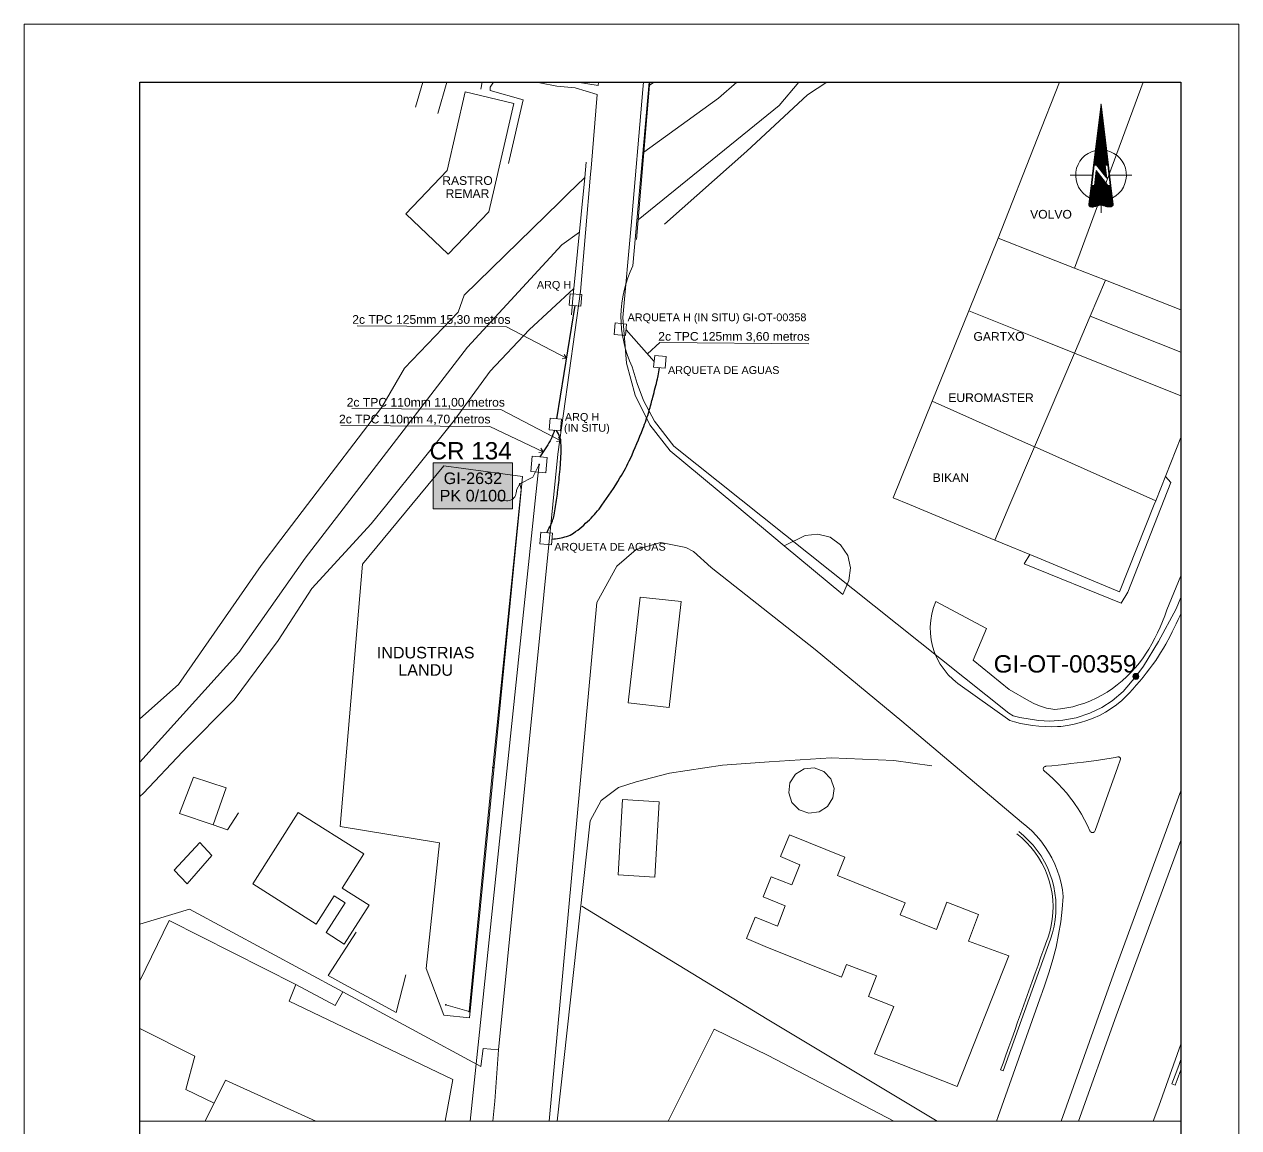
# Model space of a CAD drawing. Header units: millimetres. Extents: x 563825 to 564035, y 4765786 to 4766083.
# Drawn here: x 563824.9 to 564034.9, y 4765892.3 to 4766083 of the extents above; entities that cross this region are included whole.
import ezdxf
from ezdxf.enums import TextEntityAlignment as Align

# ---------------------------------------------------------------- set-up
doc = ezdxf.new("R2010")
doc.units = ezdxf.units.MM
for name, color, linetype, lineweight in [('1 CANALIZACIONES', 7, 'Continuous', 0), ('1 ESTRUCTURAS', 7, 'Continuous', 0), ('3 Canalizacion Arquetas Armario otros proyectos - Kanalizazioak Kutxatila Armairua beste proiektuak', 7, 'Continuous', 0), ('51 Canalización existente capilar y textos - Lehendik dagoen kanalizazio kapilarrak eta testuak', 7, 'Continuous', 0), ('58 Formato plano y líneas de solape - Planoaren formatua eta gainjartze-marrak', 7, 'Continuous', 0), ('60 Arquetas y armarios existentes - Lehendik dauden kutxatilak eta armairuak', 7, 'Continuous', 0), ('7 Cartografía - Kartografia', 7, 'Continuous', 0), ('Default', 7, 'Continuous', 0)]:
    doc.layers.add(name, color=color, linetype=linetype, lineweight=lineweight)
doc.styles.add('StyleArial', font='arial.ttf')

# ---------------------------------------------------------------- blocks, each defined once
blk = doc.blocks.new('OCAO_E1')
at = {"layer": '60 Arquetas y armarios existentes - Lehendik dauden kutxatilak eta armairuak', "linetype": 'Continuous', "true_color": 0x000000}
h = blk.add_hatch(color=18, dxfattribs=at)
edge = h.paths.add_edge_path()
edge.add_arc((0, 0), 0.519, -180, 0, ccw=False)
edge.add_arc((0, 0), 0.519, 0, 180, ccw=False)
at = {"layer": '60 Arquetas y armarios existentes - Lehendik dauden kutxatilak eta armairuak', "color": 5, "linetype": 'Continuous', "lineweight": 13}
for p, q in [((-0.37, -0.37), (0.37, 0.37)), ((-0.37, 0.37), (0.37, -0.37))]:
    blk.add_line(p, q, dxfattribs=at)
at = {"layer": '60 Arquetas y armarios existentes - Lehendik dauden kutxatilak eta armairuak', "color": 18, "linetype": 'Continuous', "lineweight": 0, "true_color": 0x000000, "flags": 128}
blk.add_lwpolyline([(0.52, 0, -1), (-0.52, 0, -1), (-0.52, 0, -1), (0.52, 0)], format="xyb", dxfattribs=at)
at = {"layer": '60 Arquetas y armarios existentes - Lehendik dauden kutxatilak eta armairuak', "color": 5, "linetype": 'Continuous', "lineweight": 13}
blk.add_circle((0, 0), 0.519, dxfattribs=at)
blk = doc.blocks.new('NORA1')
at = {"layer": '58 Formato plano y líneas de solape - Planoaren formatua eta gainjartze-marrak', "color": 7, "linetype": 'Continuous', "lineweight": 13}
for p, q in [((-0.25, 16.87), (0.21, 16.87)), ((-0.24, 16.98), (0.2, 16.98)), ((-0.22, 17.09), (0.18, 17.09)), ((-0.21, 17.2), (0.17, 17.2)), ((-0.2, 17.31), (0.16, 17.31)), ((-0.19, 17.42), (0.14, 17.42)), ((-0.17, 17.53), (0.13, 17.53)), ((-0.16, 17.64), (0.11, 17.64)), ((-0.14, 17.75), (0.11, 17.75)), ((-0.13, 17.86), (0.09, 17.86)), ((-0.12, 17.96), (0.08, 17.96)), ((-0.1, 18.08), (0.06, 18.08)), ((-0.09, 18.19), (0.05, 18.19)), ((-0.07, 18.41), (0.02, 18.41)), ((-0.07, 18.29), (0.04, 18.29)), ((-0.05, 18.51), (0.01, 18.51)), ((-0.04, 18.62), (-0.01, 18.62)), ((-0.51, 14.79), (0.47, 14.79)), ((-0.49, 14.9), (0.45, 14.9)), ((-0.48, 15.01), (0.44, 15.01)), ((-0.46, 15.23), (0.41, 15.23)), ((-0.46, 15.12), (0.43, 15.12)), ((-0.44, 15.34), (0.4, 15.34)), ((-0.43, 15.45), (0.38, 15.45)), ((-0.41, 15.56), (0.37, 15.56)), ((-0.4, 15.67), (0.36, 15.67)), ((-0.39, 15.77), (0.35, 15.77)), ((-0.37, 15.89), (0.33, 15.89)), ((-0.36, 16), (0.32, 16)), ((-0.34, 16.22), (0.29, 16.22)), ((-0.34, 16.1), (0.3, 16.1)), ((-0.32, 16.32), (0.28, 16.32)), ((-0.31, 16.43), (0.26, 16.43)), ((-0.29, 16.55), (0.25, 16.55)), ((-0.28, 16.65), (0.23, 16.65)), ((-0.27, 16.76), (0.23, 16.76)), ((-0.78, 12.6), (0.74, 12.6)), ((-0.76, 12.71), (0.72, 12.71)), ((-0.75, 12.82), (0.71, 12.82)), ((-0.73, 13.04), (0.68, 13.04)), ((-0.73, 12.93), (0.69, 12.93)), ((-0.71, 13.15), (0.67, 13.15)), ((-0.7, 13.26), (0.65, 13.26)), ((-0.68, 13.37), (0.64, 13.37)), ((-0.67, 13.48), (0.63, 13.48)), ((-0.66, 13.58), (0.62, 13.58)), ((-0.64, 13.7), (0.6, 13.7)), ((-0.63, 13.81), (0.59, 13.81)), ((-0.61, 13.91), (0.57, 13.91)), ((-0.6, 14.03), (0.56, 14.03)), ((-0.59, 14.13), (0.55, 14.13)), ((-0.58, 14.24), (0.53, 14.24)), ((-0.56, 14.36), (0.52, 14.36)), ((-0.55, 14.46), (0.5, 14.46)), ((-0.53, 14.57), (0.5, 14.57)), ((-0.52, 14.68), (0.48, 14.68)), ((-1.03, 10.52), (0.99, 10.52)), ((-1.02, 10.63), (0.98, 10.63)), ((-1, 10.74), (0.96, 10.74)), ((-0.99, 10.85), (0.95, 10.85)), ((-0.98, 10.96), (0.94, 10.96)), ((-0.97, 11.07), (0.92, 11.07)), ((-0.95, 11.18), (0.91, 11.18)), ((-0.94, 11.29), (0.89, 11.29)), ((-0.92, 11.39), (0.89, 11.39)), ((-0.91, 11.51), (0.87, 11.51)), ((-0.9, 11.62), (0.86, 11.62)), ((-0.88, 11.72), (0.84, 11.72)), ((-0.87, 11.84), (0.83, 11.84)), ((-0.85, 12.05), (0.8, 12.05)), ((-0.85, 11.94), (0.82, 11.94)), ((-0.83, 12.17), (0.79, 12.17)), ((-0.82, 12.27), (0.77, 12.27)), ((-0.8, 12.38), (0.76, 12.38)), ((-0.79, 12.49), (0.75, 12.49)), ((-1.29, 8.44), (1.25, 8.44)), ((-1.27, 8.55), (1.23, 8.55)), ((-1.26, 8.66), (1.22, 8.66)), ((-1.25, 8.77), (1.21, 8.77)), ((-1.24, 8.88), (1.19, 8.88)), ((-1.22, 8.99), (1.18, 8.99)), ((-1.21, 9.1), (1.16, 9.1)), ((-1.19, 9.2), (1.16, 9.2)), ((-1.18, 9.32), (1.14, 9.32)), ((-1.17, 9.43), (1.13, 9.43)), ((-1.15, 9.53), (1.11, 9.53)), ((-1.14, 9.65), (1.1, 9.65)), ((-1.12, 9.86), (1.07, 9.86)), ((-1.12, 9.75), (1.09, 9.75)), ((-1.1, 9.98), (1.06, 9.98)), ((-1.09, 10.08), (1.04, 10.08)), ((-1.07, 10.19), (1.03, 10.19)), ((-1.06, 10.3), (1.02, 10.3)), ((-1.05, 10.41), (1.01, 10.41)), ((-5.33, 6.49), (-1.53, 6.49)), ((-1.54, 6.36), (-1.41, 6.36)), ((-1.53, 6.47), (-1.39, 6.47)), ((-1.51, 6.69), (-1.37, 6.69)), ((-1.51, 6.58), (-1.39, 6.58)), ((-1.49, 6.8), (-1.36, 6.8)), ((-1.48, 6.91), (-1.34, 6.91)), ((-1.46, 7.01), (-1.33, 7.01)), ((-1.45, 7.13), (-1.32, 7.13)), ((-1.44, 7.24), (-1.3, 7.24)), ((-1.42, 7.34), (-1.29, 7.34)), ((-1.41, 7.46), (-1.27, 7.46)), ((-1.39, 7.56), (-1.27, 7.56)), ((-1.38, 7.67), (-1.25, 7.67)), ((-1.37, 7.79), (-1.24, 7.79)), ((-1.36, 7.89), (-1.22, 7.89)), ((-1.34, 8), (-1.21, 8)), ((-1.33, 8.11), (-1.2, 8.11)), ((-1.31, 8.22), (-1.18, 8.22)), ((-1.3, 8.33), (1.26, 8.33)), ((-0.97, 6.36), (-0.13, 6.36)), ((-0.95, 6.47), (-0.21, 6.47)), ((-0.94, 6.58), (-0.29, 6.58)), ((-0.93, 6.69), (-0.38, 6.69)), ((-0.91, 6.8), (-0.46, 6.8)), ((-0.9, 6.91), (-0.55, 6.91)), ((-0.88, 7.13), (-0.72, 7.13)), ((-0.88, 7.01), (-0.64, 7.01)), ((-0.86, 7.24), (-0.8, 7.24)), ((-0.77, 8.22), (0.7, 8.22)), ((-0.69, 8.11), (0.71, 8.11)), ((-0.6, 8), (0.72, 8)), ((-0.52, 7.89), (0.74, 7.89)), ((-0.43, 7.79), (0.75, 7.79)), ((-0.34, 7.67), (0.76, 7.67)), ((-0.26, 7.56), (0.77, 7.56)), ((-0.18, 7.46), (0.79, 7.46)), ((-0.09, 7.34), (0.8, 7.34)), ((-0.01, 7.24), (0.82, 7.24)), ((0.08, 7.13), (0.83, 7.13)), ((0.17, 7.01), (0.84, 7.01)), ((0.25, 6.91), (0.86, 6.91)), ((0.34, 6.8), (0.87, 6.8)), ((0.42, 6.69), (0.89, 6.69)), ((0.5, 6.58), (0.89, 6.58)), ((0.59, 6.47), (0.91, 6.47)), ((0.68, 6.36), (0.92, 6.36)), ((1.14, 8.22), (1.28, 8.22)), ((1.16, 8.11), (1.28, 8.11)), ((1.17, 8), (1.3, 8)), ((1.18, 7.89), (1.31, 7.89)), ((1.19, 7.79), (1.33, 7.79)), ((1.21, 7.67), (1.34, 7.67)), ((1.22, 7.56), (1.35, 7.56)), ((1.24, 7.46), (1.37, 7.46)), ((1.25, 7.34), (1.38, 7.34)), ((1.26, 7.24), (1.4, 7.24)), ((1.27, 8.24), (1.7, 4.73)), ((1.28, 7.13), (1.41, 7.13)), ((1.29, 7.01), (1.42, 7.01)), ((1.3, 6.91), (1.43, 6.91)), ((1.31, 6.8), (1.45, 6.8)), ((1.33, 6.69), (1.46, 6.69)), ((1.34, 6.58), (1.48, 6.58)), ((1.36, 6.47), (1.49, 6.47)), ((1.37, 6.36), (1.5, 6.36)), ((5.33, 6.49), (1.49, 6.49)), ((-1.8, 4.28), (1.76, 4.28)), ((-1.78, 4.39), (1.74, 4.39)), ((-1.77, 4.5), (1.73, 4.5)), ((-1.76, 4.61), (1.72, 4.61)), ((-1.75, 4.72), (1.7, 4.72)), ((-1.73, 4.82), (-1.6, 4.82)), ((-1.72, 4.94), (-1.58, 4.94)), ((-1.7, 5.05), (-1.57, 5.05)), ((-1.69, 5.15), (-1.56, 5.15)), ((-1.68, 5.27), (-1.54, 5.27)), ((-1.66, 5.37), (-1.53, 5.37)), ((-1.65, 5.48), (-1.52, 5.48)), ((-1.63, 5.7), (-1.49, 5.7)), ((-1.63, 5.6), (-1.51, 5.6)), ((-1.61, 5.81), (-1.48, 5.81)), ((-1.6, 5.92), (-1.46, 5.92)), ((-1.58, 6.03), (-1.45, 6.03)), ((-1.57, 6.14), (-1.44, 6.14)), ((-1.56, 6.25), (-1.42, 6.25)), ((-1.15, 4.94), (0.98, 4.94)), ((-1.15, 4.82), (1.07, 4.82)), ((-1.13, 5.05), (0.9, 5.05)), ((-1.12, 5.15), (0.81, 5.15)), ((-1.1, 5.27), (0.73, 5.27)), ((-1.09, 5.37), (0.65, 5.37)), ((-1.08, 5.48), (0.56, 5.48)), ((-1.06, 5.6), (0.47, 5.6)), ((-1.05, 5.7), (0.39, 5.7)), ((-1.03, 5.81), (0.3, 5.81)), ((-1.02, 5.92), (0.22, 5.92)), ((-1.01, 6.03), (0.14, 6.03)), ((-1, 6.14), (0.05, 6.14)), ((-0.98, 6.25), (-0.04, 6.25)), ((0.76, 6.25), (0.94, 6.25)), ((0.85, 6.14), (0.95, 6.14)), ((0.93, 6.03), (0.96, 6.03)), ((1.38, 6.25), (1.52, 6.25)), ((1.4, 6.14), (1.53, 6.14)), ((1.41, 6.03), (1.54, 6.03)), ((1.42, 5.92), (1.55, 5.92)), ((1.43, 5.81), (1.57, 5.81)), ((1.45, 5.7), (1.58, 5.7)), ((1.46, 5.6), (1.6, 5.6)), ((1.48, 5.48), (1.61, 5.48)), ((1.49, 5.37), (1.62, 5.37)), ((1.5, 5.27), (1.64, 5.27)), ((1.52, 5.15), (1.65, 5.15)), ((1.53, 5.05), (1.66, 5.05)), ((1.55, 4.94), (1.67, 4.94)), ((1.55, 4.82), (1.69, 4.82)), ((-2.05, 2.2), (2.01, 2.2)), ((-2.04, 2.31), (2, 2.31)), ((-2.03, 2.42), (1.99, 2.42)), ((-2.02, 2.53), (1.97, 2.53)), ((-2, 2.63), (1.96, 2.63)), ((-1.99, 2.75), (1.94, 2.75)), ((-1.97, 2.86), (1.93, 2.86)), ((-1.96, 2.96), (1.92, 2.96)), ((-1.95, 3.08), (1.91, 3.08)), ((-1.93, 3.18), (1.89, 3.18)), ((-1.92, 3.29), (1.88, 3.29)), ((-1.9, 3.51), (1.85, 3.51)), ((-1.9, 3.41), (1.86, 3.41)), ((-1.88, 3.62), (1.84, 3.62)), ((-1.87, 3.73), (1.82, 3.73)), ((-1.85, 3.84), (1.81, 3.84)), ((-1.84, 3.95), (1.79, 3.95)), ((-1.83, 4.06), (1.79, 4.06)), ((-1.81, 4.17), (1.77, 4.17)), ((-2.14, 1.54), (2.09, 1.54)), ((-2.14, 1.43), (2.1, 1.43)), ((-2.12, 1.65), (2.08, 1.65)), ((-2.12, 1.32), (2.09, 1.32)), ((-2.11, 1.76), (2.06, 1.76)), ((-2.09, 1.87), (2.06, 1.87)), ((-2.08, 1.98), (2.04, 1.98)), ((-2.07, 2.09), (2.03, 2.09)), ((-2.07, 1.22), (-0.52, 1.22)), ((-1.99, 1.1), (-0.91, 1.1)), ((-1.61, 0.99), (-1.36, 0.99)), ((-0.02, 1.34), (-0.02, 0)), ((0.39, 1.22), (2, 1.22)), ((0.75, 1.1), (1.85, 1.1))]:
    blk.add_line(p, q, dxfattribs=at)
at = {"layer": '58 Formato plano y líneas de solape - Planoaren formatua eta gainjartze-marrak', "color": 7, "linetype": 'Continuous', "lineweight": 13, "flags": 128}
for points in [[(-0.02, 18.75), (-1.31, 8.24), (-1.74, 4.73), (-2.14, 1.46), (-2.12, 1.31), (-2.02, 1.13), (-1.88, 1.04), (-1.51, 0.98), (-1.24, 1.01), (-0.96, 1.09), (-0.58, 1.19), (-0.16, 1.32), (0.09, 1.31), (0.41, 1.21), (0.69, 1.13), (0.98, 1.04), (1.4, 1), (1.76, 1.05), (1.97, 1.18), (2.09, 1.32), (2.1, 1.46), (2.1, 1.46), (1.7, 4.73), (1.27, 8.24), (-0.02, 18.75)], [(-1.18, 8.24), (-0.79, 8.24), (0.97, 5.99), (0.69, 8.24), (1.14, 8.24), (1.57, 4.73), (1.14, 4.73), (-0.85, 7.3), (-1.17, 4.73), (-1.61, 4.73), (-1.18, 8.24)]]:
    blk.add_lwpolyline(points, dxfattribs=at)
at = {"layer": '58 Formato plano y líneas de solape - Planoaren formatua eta gainjartze-marrak', "color": 7, "linetype": 'Continuous', "lineweight": 13}
for start, end in [(102.9667, 243.0314), (296.9686, 77.0333)]:
    blk.add_arc((-0.02, 6.49), 4.38, start, end, dxfattribs=at)
blk.add_point((-0.02, 18.74), dxfattribs=at)

msp = doc.modelspace()

# ---------------------------------------------------------------- hatches: boundary and pattern name
at = {"layer": '1 CANALIZACIONES', "linetype": 'Continuous', "true_color": 0xa8ffa8}
msp.add_hatch(color=81, dxfattribs=at).paths.add_polyline_path([(563895.56, 4766007.22), (563909.29, 4766007.22), (563909.29, 4765999.26), (563895.56, 4765999.26)])

# ---------------------------------------------------------------- linework, layer by layer
at = {"layer": '1 CANALIZACIONES', "color": 7, "linetype": 'Continuous', "lineweight": 13}
msp.add_line((564024.87, 4765893.39), (563844.87, 4765893.39), dxfattribs=at)
at = {"layer": '1 CANALIZACIONES', "color": 30, "linetype": 'Continuous', "lineweight": 13, "flags": 128}
msp.add_lwpolyline([(563895.56, 4766007.22), (563909.29, 4766007.22), (563909.29, 4765999.26), (563895.56, 4765999.26), (563895.56, 4766007.22)], dxfattribs=at)
at = {"layer": '1 CANALIZACIONES', "color": 30, "linetype": 'Continuous', "lineweight": 13, "true_color": 0xf8991e, "flags": 128}
for points in [[(563913.88, 4766006.91), (563912.78, 4766004.73), (563910.57, 4766003.61)], [(563913.88, 4766006.91), (563913.65, 4766004.94), (563913.2, 4766000.67)], [(563910.57, 4766003.61), (563910.03, 4766002.67), (563909.91, 4766002.02), (563909.87, 4766001.79), (563909.8, 4766001.56), (563909.69, 4766001.35), (563909.55, 4766001.16), (563909.38, 4766000.99), (563909.18, 4766000.86), (563908.97, 4766000.75), (563908.74, 4766000.68), (563908.51, 4766000.65), (563908.27, 4766000.66), (563906.7, 4766000.79)], [(563910.57, 4766003.61), (563910.79, 4766002.58), (563910.57, 4766000.46)], [(563913.2, 4766000.67), (563901.98, 4765893.39)], [(563910.57, 4766000.46), (563905.88, 4765954.52)], [(563905.88, 4765954.52), (563905.76, 4765953.4), (563901.79, 4765912.34)], [(563901.79, 4765912.34), (563897.76, 4765913.52)]]:
    msp.add_lwpolyline(points, dxfattribs=at)
at = {"layer": '1 ESTRUCTURAS', "color": 7, "linetype": 'Continuous', "lineweight": 30}
for p in [(563913.88, 4766006.91), (563910.57, 4766003.61), (563905.88, 4765954.52), (563897.76, 4765913.52)]:
    msp.add_point(p, dxfattribs=at)
at = {"layer": '1 ESTRUCTURAS', "color": 30, "linetype": 'Continuous', "lineweight": 30, "true_color": 0xf8991e}
msp.add_point((563901.79, 4765912.34), dxfattribs=at)
at = {"layer": '3 Canalizacion Arquetas Armario otros proyectos - Kanalizazioak Kutxatila Armairua beste proiektuak', "color": 4, "linetype": 'Continuous', "lineweight": 13, "flags": 128}
for points in [[(563919.27, 4766036.46), (563921.26, 4766036.29), (563921.09, 4766034.3), (563919.1, 4766034.47), (563919.27, 4766036.46)], [(563927.04, 4766031.39), (563929.03, 4766031.21), (563928.85, 4766029.22), (563926.86, 4766029.39), (563927.04, 4766031.39)], [(563915.8, 4766014.91), (563917.79, 4766014.74), (563917.62, 4766012.75), (563915.63, 4766012.92), (563915.8, 4766014.91)]]:
    msp.add_lwpolyline(points, dxfattribs=at)
at = {"layer": '3 Canalizacion Arquetas Armario otros proyectos - Kanalizazioak Kutxatila Armairua beste proiektuak', "color": 6, "linetype": 'Continuous', "lineweight": 13, "flags": 128}
for points in [[(563933.88, 4766025.76), (563935.87, 4766025.58), (563935.69, 4766023.59), (563933.7, 4766023.76), (563933.88, 4766025.76)], [(563914.21, 4765995.2), (563916.2, 4765995.03), (563916.03, 4765993.03), (563914.04, 4765993.21), (563914.21, 4765995.2)]]:
    msp.add_lwpolyline(points, dxfattribs=at)
at = {"layer": '3 Canalizacion Arquetas Armario otros proyectos - Kanalizazioak Kutxatila Armairua beste proiektuak', "color": 30, "linetype": 'Continuous', "lineweight": 13, "true_color": 0xf8991e, "flags": 128}
msp.add_lwpolyline([(563912.68, 4766008.34), (563915.31, 4766008.11), (563915.08, 4766005.48), (563912.45, 4766005.71), (563912.68, 4766008.34)], dxfattribs=at)
at = {"layer": '51 Canalización existente capilar y textos - Lehendik dagoen kanalizazio kapilarrak eta testuak', "color": 5, "linetype": 'Continuous', "lineweight": 13, "flags": 128}
for points in [[(563930.1, 4766041.29), (563932.92, 4766073.03)], [(564017.09, 4765970.3), (564014.9, 4765967.69), (564013.01, 4765966.08), (564011.19, 4765964.92), (564009.15, 4765963.94), (564006.75, 4765963.14), (564004.47, 4765962.71), (564002.18, 4765962.57), (564000.27, 4765962.69), (563997.03, 4765963.2), (563995.86, 4765963.5), (563995.1, 4765963.93), (563937.17, 4766010.09), (563933.86, 4766014.44), (563931.96, 4766017.99), (563930.86, 4766020.93), (563929.98, 4766023.83), (563929.98, 4766023.83), (563929.98, 4766023.83), (563929.98, 4766023.83)], [(564017.09, 4765970.3), (564018.38, 4765972.09), (564021.01, 4765976.3), (564024.05, 4765981.98), (564024.87, 4765983.96)]]:
    msp.add_lwpolyline(points, dxfattribs=at)
at = {"layer": '51 Canalización existente capilar y textos - Lehendik dagoen kanalizazio kapilarrak eta testuak', "color": 5, "linetype": 'Continuous', "lineweight": 13}
msp.add_arc((563948.12, 4766032.43), 20.07, 153.8164, 205.3727, dxfattribs=at)
at = {"layer": '58 Formato plano y líneas de solape - Planoaren formatua eta gainjartze-marrak', "color": 7, "linetype": 'Continuous', "lineweight": 0}
msp.add_line((563824.87, 4766083.03), (563844.87, 4766083.03), dxfattribs=at)
at = {"layer": '58 Formato plano y líneas de solape - Planoaren formatua eta gainjartze-marrak', "color": 7, "linetype": 'Continuous', "lineweight": 0, "flags": 128}
msp.add_lwpolyline([(563824.87, 4766083.03), (564034.87, 4766083.03), (564034.87, 4765786.03), (563824.87, 4765786.03), (563824.87, 4766083.03)], dxfattribs=at)
at = {"layer": '58 Formato plano y líneas de solape - Planoaren formatua eta gainjartze-marrak', "color": 7, "linetype": 'Continuous', "lineweight": 30, "flags": 128}
msp.add_lwpolyline([(563844.87, 4766073.03), (564024.87, 4766073.03), (564024.87, 4765796.03), (563844.87, 4765796.03), (563844.87, 4766073.03)], dxfattribs=at)
at = {"layer": '7 Cartografía - Kartografia', "color": 253, "linetype": 'Continuous', "lineweight": 0, "true_color": 0x9a9a9a, "flags": 128}
for points in [[(563892.54, 4766068.73), (563893.77, 4766073.03)], [(563897.94, 4766073.03), (563896.39, 4766067.62)], [(563904.05, 4766073.03), (563903.81, 4766071.84)], [(563908.58, 4766058.94), (563911.14, 4766069.98), (563905.45, 4766071.59), (563905.43, 4766072.15), (563906.01, 4766073.03)], [(563913.2, 4766073.03), (563914.04, 4766072.89), (563916.93, 4766072.31), (563920.14, 4766072.02), (563923.96, 4766070.89)], [(563920.52, 4766073.03), (563924.1, 4766072.44)], [(563924.1, 4766072.44), (563924.15, 4766073.03)], [(563931.96, 4766073.03), (563931.85, 4766071.75), (563929.82, 4766048.27), (563928.36, 4766032.32), (563929.01, 4766024.42), (563930.49, 4766018.91), (563933.03, 4766013.8), (563936.54, 4766009.31), (563947.73, 4766000), (563956.28, 4765992.89)], [(563958.81, 4766073.03), (563955.43, 4766069.01), (563931, 4766049.23), (563933, 4766072.51), (563933.79, 4766073.03)], [(563931, 4766049.23), (563955.43, 4766069.01), (563958.81, 4766073.03)], [(563933, 4766072.51), (563931, 4766049.23)], [(563932.01, 4766060.94), (563944.93, 4766070.26), (563948.11, 4766073.03)], [(563933, 4766072.51), (563933.05, 4766073.03)], [(563933, 4766072.51), (563933.79, 4766073.03)], [(563935.58, 4766048.48), (563949.79, 4766061.08), (563960.33, 4766070.84), (563963.66, 4766073.02), (563963.67, 4766073.03)], [(564006.47, 4766040.88), (564000, 4766043.43), (563993.26, 4766046.08), (564000, 4766063.22), (564003.86, 4766073.03)], [(564018.33, 4766073.03), (564006.47, 4766040.88)], [(564024.87, 4766033.65), (564011.84, 4766038.77), (564006.47, 4766040.88), (564018.33, 4766073.03)], [(563901.08, 4766071.36), (563909.55, 4766069.34), (563907.33, 4766059.82), (563906.17, 4766054.84), (563905.19, 4766050.63), (563898.17, 4766043.28), (563890.83, 4766050.28), (563898, 4766057.78), (563901.08, 4766071.36)], [(563923.96, 4766070.89), (563922.87, 4766058.16), (563922.78, 4766057.1), (563921.03, 4766036.83), (563917.11, 4766008.73), (563916.24, 4766000), (563906.85, 4765905.73)], [(563922.03, 4766059.17), (563921.78, 4766056.55)], [(563844.87, 4765962.97), (563851.52, 4765968.9), (563865.82, 4765989.44), (563869.26, 4765993.97), (563873.85, 4766000), (563886.69, 4766016.86), (563890.63, 4766023.57), (563899.9, 4766033.25), (563900.96, 4766036.23), (563917.4, 4766052.28), (563918.86, 4766053.7), (563921.78, 4766056.55), (563919.92, 4766037.37), (563912.16, 4766030.23), (563905.45, 4766023.07), (563899.18, 4766014.56), (563887.54, 4766000), (563884.87, 4765996.66), (563874.58, 4765985.47), (563868.76, 4765976.52), (563861.16, 4765966.23), (563852.21, 4765957.28), (563845.5, 4765950.11), (563844.87, 4765949.51)], [(563900.96, 4766036.23), (563917.4, 4766052.28), (563918.86, 4766053.7), (563921.78, 4766056.55)], [(563921.78, 4766056.55), (563919.92, 4766037.37)], [(563931, 4766049.23), (563930.71, 4766045.84)], [(563844.87, 4765955.47), (563861.96, 4765974.45), (563873.44, 4765990.76), (563880.57, 4766000), (563901.53, 4766027.19), (563917.84, 4766044.9), (563920.87, 4766047.12)], [(564009.2, 4766032.57), (564006.47, 4766026.18), (564000, 4766028.76), (563988.18, 4766033.49), (563993.26, 4766046.08), (564000, 4766043.43), (564006.47, 4766040.88), (564011.84, 4766038.77), (564009.2, 4766032.57)], [(564024.87, 4766026.37), (564009.2, 4766032.57), (564011.84, 4766038.77), (564024.87, 4766033.65)], [(563844.87, 4765949.51), (563845.5, 4765950.11), (563852.21, 4765957.28), (563861.16, 4765966.23), (563868.76, 4765976.52), (563874.58, 4765985.47), (563884.87, 4765996.66), (563887.54, 4766000), (563899.18, 4766014.56), (563905.45, 4766023.07), (563912.16, 4766030.23), (563919.92, 4766037.37)], [(563844.87, 4765962.97), (563851.52, 4765968.9), (563865.82, 4765989.44), (563869.26, 4765993.97), (563873.85, 4766000), (563886.69, 4766016.86), (563890.63, 4766023.57), (563899.9, 4766033.25), (563900.96, 4766036.23)], [(563919.92, 4766037.37), (563919.75, 4766035.66), (563919.47, 4766032.78)], [(563999.57, 4766009.99), (563981.87, 4766017.87), (563988.18, 4766033.49), (564000, 4766028.76), (564006.47, 4766026.18), (563999.57, 4766009.99)], [(564024.87, 4766018.82), (564006.47, 4766026.18), (564009.2, 4766032.57)], [(564009.2, 4766032.57), (564024.87, 4766026.37)], [(564020.53, 4766000.66), (564000, 4766009.8), (563999.57, 4766009.99), (564006.47, 4766026.18), (564024.87, 4766018.82)], [(563999.57, 4766009.99), (563995.31, 4766000), (563992.69, 4765993.87), (563977.94, 4766000), (563975.12, 4766001.17), (563981.87, 4766017.87), (563999.57, 4766009.99)], [(564024.87, 4766011.58), (564020.53, 4766000.66)], [(563992.69, 4765993.87), (563995.31, 4766000), (563999.57, 4766009.99), (564000, 4766009.8), (564020.53, 4766000.66), (564020.27, 4766000), (564014.28, 4765984.91), (564000, 4765990.84), (563992.69, 4765993.87)], [(563896.66, 4765941.52), (563879.5, 4765944.36), (563883.37, 4765989.71), (563891.86, 4766000), (563897.41, 4766006.72), (563911.04, 4766004.83), (563910.57, 4766000)], [(563998.73, 4765991.37), (563997.75, 4765989.76), (564014.57, 4765982.96), (564015.7, 4765984.84), (564023.16, 4766003.84), (564022.2, 4766004.85)], [(563910.57, 4766000), (563904.75, 4765940.6), (563901.88, 4765911.27), (563897.39, 4765911.72), (563894.36, 4765919.82), (563896.66, 4765941.52)], [(563956.28, 4765992.89), (563959.89, 4765994.67), (563962.08, 4765994.91), (563964.22, 4765994.34), (563966.02, 4765993.05), (563967.25, 4765991.21), (563967.74, 4765989.06), (563967.45, 4765986.87), (563966.41, 4765984.46)], [(563915.63, 4765893.39), (563923.85, 4765983.08), (563927.34, 4765989.35), (563930.67, 4765992.26), (563934.94, 4765993.42), (563939.28, 4765992.6), (563940.6, 4765991.91), (563943.65, 4765989.13), (563961.65, 4765974.97), (563976.64, 4765962.56), (563997.3, 4765945.08), (563998.21, 4765944.35), (563999.08, 4765943.57), (563999.89, 4765942.73), (564000.64, 4765941.84), (564001.34, 4765940.91), (564001.98, 4765939.93), (564002.55, 4765938.91), (564003.06, 4765937.86), (564003.5, 4765936.78), (564003.87, 4765935.67), (564004.16, 4765934.55), (564004.39, 4765933.4), (564004.54, 4765932.24)], [(563956.28, 4765992.89), (563966.41, 4765984.46)], [(564024.87, 4765987.7), (564022.46, 4765981.8), (564022.09, 4765980.77), (564021.69, 4765979.78), (564021.28, 4765978.8), (564020.83, 4765977.83), (564020.35, 4765976.89), (564019.84, 4765975.95), (564019.3, 4765975.02), (564018.99, 4765974.5), (564018.34, 4765973.51), (564017.69, 4765972.65), (564017.01, 4765971.81), (564016.29, 4765971.01), (564015.52, 4765970.26), (564014.71, 4765969.54), (564013.88, 4765968.84), (564013.02, 4765968.18), (564012.12, 4765967.58), (564011.19, 4765967.03), (564010.24, 4765966.53), (564009.25, 4765966.08), (564008.24, 4765965.68), (564007.22, 4765965.35), (564006.18, 4765965.06), (564005.12, 4765964.84), (564004.06, 4765964.67), (564003.02, 4765964.58), (564002.74, 4765964.61), (564001.65, 4765964.82), (564000.58, 4765965.13), (563999.54, 4765965.53), (563998.55, 4765966.05), (563995.17, 4765968.04), (563988.97, 4765973.08), (563991.24, 4765978.56), (563982.51, 4765983.25), (563982.5, 4765983.23), (563982.11, 4765982.19), (563981.81, 4765981.1), (563981.62, 4765979.98), (563981.54, 4765978.86), (563981.56, 4765977.73), (563981.7, 4765976.61), (563981.94, 4765975.5), (563982.28, 4765974.43), (563982.73, 4765973.39), (563983.27, 4765972.4), (563983.91, 4765971.46), (563984.63, 4765970.59), (563985.43, 4765969.8), (563985.9, 4765969.42)], [(563938.43, 4765983.23), (563936.37, 4765964.9), (563929.29, 4765965.7), (563931.34, 4765984.02), (563938.43, 4765983.23)], [(564021.37, 4765974.39), (564021.84, 4765975.17), (564022.24, 4765975.86), (564023, 4765977.26), (564023.37, 4765977.97), (564023.73, 4765978.69), (564024.08, 4765979.4), (564024.42, 4765980.13), (564024.75, 4765980.85), (564024.87, 4765981.13)], [(564021.37, 4765974.39), (564021.02, 4765973.81), (564020.51, 4765973.05), (564019.98, 4765972.31), (564019.44, 4765971.58), (564018.89, 4765970.86), (564018.33, 4765970.15), (564017.75, 4765969.45), (564017.16, 4765968.76), (564016.55, 4765968.08), (564015.94, 4765967.41), (564015.31, 4765966.76), (564014.67, 4765966.12), (564013.75, 4765965.39), (564012.8, 4765964.72), (564011.81, 4765964.11), (564010.78, 4765963.56), (564009.72, 4765963.08), (564008.63, 4765962.66), (564007.53, 4765962.31), (564006.4, 4765962.02), (564005.25, 4765961.8), (564004.1, 4765961.65), (564003.53, 4765961.61), (564002.45, 4765961.58), (564001.38, 4765961.61), (564000.3, 4765961.68), (563999.23, 4765961.8), (563998.17, 4765961.96), (563997.12, 4765962.17), (563996.08, 4765962.43), (563995.27, 4765962.66), (563986.31, 4765969.08), (563985.9, 4765969.42)], [(564001.07, 4765954.33), (564001.08, 4765954.26), (564001.1, 4765954.16), (564001.14, 4765954.06), (564001.2, 4765953.97), (564001.29, 4765953.91), (564002.05, 4765953.26), (564002.87, 4765952.51), (564003.65, 4765951.73), (564004.4, 4765950.92), (564005.12, 4765950.08), (564005.81, 4765949.22), (564006.23, 4765948.64), (564006.47, 4765948.32), (564007.09, 4765947.41), (564007.67, 4765946.47), (564008.21, 4765945.51), (564008.72, 4765944.52), (564009.14, 4765943.62), (564009.18, 4765943.52), (564009.25, 4765943.44), (564009.33, 4765943.37), (564009.43, 4765943.33), (564009.53, 4765943.31), (564009.64, 4765943.31), (564009.74, 4765943.33), (564009.83, 4765943.38), (564009.92, 4765943.45), (564009.98, 4765943.53), (564010.03, 4765943.63), (564012.3, 4765949.97), (564013.9, 4765954.46), (564014.44, 4765955.96), (564014.44, 4765956.02), (564014.43, 4765956.09), (564014.41, 4765956.16), (564014.38, 4765956.22), (564014.34, 4765956.27), (564014.28, 4765956.32), (564014.22, 4765956.35), (564014.16, 4765956.37), (564014.09, 4765956.38), (564014.02, 4765956.37), (564013.96, 4765956.36), (564013.53, 4765956.29), (564013.52, 4765956.29), (564013.51, 4765956.28), (564013.52, 4765956.28), (564012.44, 4765956.11), (564011.34, 4765955.94), (564010.25, 4765955.78), (564008.05, 4765955.48), (564006.96, 4765955.34), (564005.86, 4765955.21), (564004.76, 4765955.09), (564003.65, 4765954.97), (564002.55, 4765954.86), (564001.54, 4765954.76), (564001.43, 4765954.74), (564001.33, 4765954.7), (564001.24, 4765954.64), (564001.17, 4765954.57), (564001.11, 4765954.47), (564001.08, 4765954.37), (564001.07, 4765954.33)], [(563981.79, 4765954.86), (563975.21, 4765955.73), (563964.42, 4765956.21), (563953.69, 4765955.55), (563945.62, 4765954.97), (563936.44, 4765953.57), (563930.68, 4765952.05), (563927.62, 4765951.07), (563924.6, 4765948.84), (563922.74, 4765945.3), (563917.02, 4765893.39)], [(563964.89, 4765950.91), (563964.7, 4765949.31), (563963.77, 4765947.81), (563962.3, 4765946.86), (563960.53, 4765946.65), (563958.88, 4765947.23), (563957.62, 4765948.48), (563957.05, 4765950.14), (563957.26, 4765951.89), (563958.21, 4765953.38), (563959.72, 4765954.3), (563961.47, 4765954.47), (563963.12, 4765953.86), (563964.35, 4765952.58), (563964.89, 4765950.91)], [(563857.51, 4765944.61), (563851.68, 4765946.6), (563854.14, 4765952.89), (563859.77, 4765951.04), (563857.51, 4765944.61)], [(564004.19, 4765893.39), (564011.19, 4765913.15), (564013.71, 4765920.24), (564024.87, 4765950.52)], [(563934.64, 4765948.63), (563933.9, 4765935.61), (563927.55, 4765935.97), (563928.29, 4765948.99), (563934.64, 4765948.63)], [(563861.89, 4765946.73), (563860.02, 4765943.75), (563857.51, 4765944.61)], [(563872.22, 4765946.77), (563883.56, 4765939.59), (563879.83, 4765933.71), (563884.48, 4765930.75), (563880.21, 4765924.03), (563877.08, 4765926.02), (563880.33, 4765931.15), (563878.47, 4765932.33), (563875.36, 4765927.45), (563864.37, 4765934.45), (563872.22, 4765946.77)], [(563953.01, 4765923.61), (563949.74, 4765925), (563951.24, 4765928.68), (563952.89, 4765928.03), (563955.09, 4765927.14), (563956.44, 4765930.62), (563952.64, 4765932.17), (563954.04, 4765935.66), (563957.62, 4765934.24), (563958.98, 4765937.69), (563955.62, 4765939.13), (563957.17, 4765942.88), (563966.78, 4765939.07), (563965.48, 4765935.88), (563977.22, 4765931.15), (563976.33, 4765929.07), (563982.61, 4765926.55), (563984.42, 4765931.24), (563989.88, 4765929.12), (563988.14, 4765924.5), (563995.1, 4765921.99), (563986.21, 4765899.42), (563971.91, 4765905.06), (563975.24, 4765913.25), (563970.83, 4765914.97), (563972.22, 4765918.55), (563967.03, 4765920.5), (563966.19, 4765918.32), (563953.01, 4765923.61)], [(563996.82, 4765943.47), (563997.71, 4765942.74), (563998.54, 4765941.95), (563999.32, 4765941.1), (564000.04, 4765940.2), (564000.69, 4765939.25), (564001.28, 4765938.26), (564001.79, 4765937.23), (564002.23, 4765936.17), (564002.6, 4765935.08), (564002.88, 4765933.96), (564003.09, 4765932.83), (564003.22, 4765931.69), (564003.27, 4765930.54), (564003.24, 4765929.38), (564003.13, 4765928.24), (564002.93, 4765927.1), (564002.66, 4765925.98), (564002.31, 4765924.89), (563994.16, 4765902.08), (563993.69, 4765902.25), (563994.11, 4765903.42), (563994.62, 4765904.83), (563995.12, 4765906.25), (563995.63, 4765907.66), (563996.13, 4765909.07), (563996.63, 4765910.49), (563997.14, 4765911.9), (563999.16, 4765917.55), (563999.66, 4765918.96), (564000.17, 4765920.37), (564000.67, 4765921.79), (564001.18, 4765923.2), (564001.68, 4765924.61), (564001.84, 4765925.06), (564002.18, 4765926.12), (564002.44, 4765927.2), (564002.63, 4765928.3), (564002.74, 4765929.42), (564002.77, 4765930.53), (564002.72, 4765931.65), (564002.6, 4765932.76), (564002.39, 4765933.85), (564002.12, 4765934.93), (564001.76, 4765935.99), (564001.33, 4765937.02), (564000.84, 4765938.02), (564000.27, 4765938.98), (563999.64, 4765939.9), (563998.94, 4765940.78), (563998.19, 4765941.6), (563997.38, 4765942.37), (563996.51, 4765943.07)], [(564007.16, 4765893.39), (564013.65, 4765911.6), (564016.65, 4765919.75), (564024.87, 4765941.92)], [(563857.3, 4765939.31), (563855.23, 4765941.58), (563850.77, 4765936.8), (563853.02, 4765934.41), (563857.3, 4765939.31)], [(563993, 4765893.39), (563993.27, 4765894.19), (564000.79, 4765915.38), (564000.81, 4765915.47), (564001.4, 4765917.12), (564002.12, 4765919.22), (564002.74, 4765921.34), (564003.28, 4765923.49), (564003.73, 4765925.66), (564004.09, 4765927.84), (564004.36, 4765930.04), (564004.54, 4765932.24)], [(563844.87, 4765927.48), (563853.45, 4765930.08), (563879.98, 4765915.75)], [(563921.27, 4765930.55), (563953.33, 4765911.02), (563982.74, 4765893.39)], [(563844.87, 4765917.68), (563849.94, 4765928.1), (563871.81, 4765917.04), (563870.66, 4765914.16), (563898.98, 4765900.59), (563897.63, 4765893.39)], [(563890.85, 4765918.69), (563889.2, 4765912.19), (563885.5, 4765914.19), (563880.26, 4765917.03), (563877.39, 4765918.57), (563882.26, 4765926.08)], [(563871.81, 4765917.04), (563878.6, 4765913.4), (563879.98, 4765915.75)], [(563879.98, 4765915.75), (563903.8, 4765902.88), (563904.2, 4765905.96), (563906.85, 4765905.73)], [(563857.68, 4765896.51), (563852.81, 4765898.86), (563854.35, 4765904.63), (563844.87, 4765909.42)], [(563936.21, 4765893.39), (563944.18, 4765909.3), (563953.5, 4765904.74), (563975.23, 4765893.39)], [(564021.06, 4765896.01), (564024.87, 4765906.7)], [(563906.85, 4765905.73), (563906.23, 4765896.88), (563905.88, 4765893.39)], [(564024.87, 4765902.3), (564024.85, 4765902.26), (564024.24, 4765900.57), (564023.9, 4765899.64), (564023.33, 4765899.85), (564023.88, 4765901.34), (564024.5, 4765903.03), (564024.87, 4765904.04)], [(563856.12, 4765893.39), (563859.66, 4765900.51)], [(563859.66, 4765900.51), (563875.29, 4765893.39)], [(564020.09, 4765893.39), (564021.06, 4765896.01)]]:
    msp.add_lwpolyline(points, dxfattribs=at)
at = {"layer": 'Default', "color": 4, "linetype": 'Continuous', "lineweight": 0}
for p, q in [((563918.61, 4766025.31), (563908.23, 4766030.73)), ((563934.78, 4766027.99), (563932.63, 4766026.07)), ((563918.61, 4766025.31), (563918.2, 4766025.95)), ((563918.61, 4766025.31), (563917.86, 4766025.22)), ((563917.65, 4766011), (563907.27, 4766016.42)), ((563914.59, 4766009.1), (563905.36, 4766013.51)), ((563917.65, 4766011), (563916.9, 4766010.91)), ((563917.65, 4766011), (563917.25, 4766011.64)), ((563914.59, 4766009.1), (563913.83, 4766009.02)), ((563914.59, 4766009.1), (563914.18, 4766009.75))]:
    msp.add_line(p, q, dxfattribs=at)
at = {"layer": 'Default', "color": 4, "linetype": 'Continuous', "lineweight": 30, "flags": 128}
msp.add_lwpolyline([(563920.07, 4766034.39), (563916.92, 4766014.81)], dxfattribs=at)
at = {"layer": 'Default', "color": 4, "linetype": 'Continuous', "lineweight": 0, "flags": 128}
for points in [[(563908.23, 4766030.73), (563908.23, 4766030.73), (563882.45, 4766030.9)], [(563960.56, 4766027.81), (563960.56, 4766027.81), (563934.78, 4766027.99)], [(563907.27, 4766016.42), (563907.27, 4766016.42), (563881.49, 4766016.6)], [(563905.36, 4766013.51), (563905.36, 4766013.51), (563879.58, 4766013.69)]]:
    msp.add_lwpolyline(points, dxfattribs=at)
at = {"layer": 'Default', "color": 4, "linetype": 'Continuous', "lineweight": 30}
msp.add_lwpolyline([(563928.94, 4766030.22), (563933.79, 4766024.76)], dxfattribs=at)
at = {"layer": 'Default', "color": 6, "linetype": 'Continuous', "lineweight": 30}
msp.add_lwpolyline([(563916.11, 4765994.03, 0.045461), (563918.65, 4765994.49, 0.089441), (563919.84, 4765995.06, 0.038035), (563922.6, 4765997.38, 0.041564), (563924.75, 4765999.88, 0.020055), (563927.88, 4766004.6, 0.029636), (563929.67, 4766007.98, 0.013392), (563931.85, 4766013.11, 0.022733), (563932.91, 4766016.21, 0.006944), (563933.56, 4766018.58, 0.005203), (563934.36, 4766021.75, 0.015074), (563934.46, 4766022.24, 0.005175), (563934.7, 4766023.68)], format="xyb", dxfattribs=at)
at = {"layer": 'Default', "color": 4, "linetype": 'Continuous', "lineweight": 30, "flags": 128}
msp.add_lwpolyline([(563916.53, 4766012.84, -0.079605), (563915.18, 4766009.98), (563913.99, 4766008.23)], format="xyb", dxfattribs=at)
at = {"layer": 'Default', "color": 4, "linetype": 'Continuous', "lineweight": 30}
msp.add_lwpolyline([(563915.21, 4765995.11, 0.025776), (563916.18, 4765997.16, 0.054825), (563916.48, 4765998.19, 0.004629), (563916.95, 4766001.11, 0.009855), (563917.14, 4766002.48, 0.006497), (563917.51, 4766006.11, 0.009012), (563917.69, 4766008.74, 0.017826), (563917.71, 4766009.55, 0.009983), (563917.65, 4766011, 0.082147), (563917.5, 4766011.66, 0.042612), (563916.92, 4766012.81)], format="xyb", dxfattribs=at)

# ---------------------------------------------------------------- block references
at = {"color": 7, "linetype": 'Continuous', "lineweight": 13}
msp.add_blockref('NORA1', (564011.08, 4766050.45), dxfattribs=at)
at = {"color": 5, "linetype": 'Continuous', "lineweight": 0}
msp.add_blockref('OCAO_E1', (564017.09, 4765970.3), dxfattribs=at)

# ---------------------------------------------------------------- texts
at = {"layer": '1 CANALIZACIONES', "color": 30, "linetype": 'Continuous', "lineweight": 30, "insert": (563902.44, 4766003.03), "char_height": 2, "width": 11.4939, "attachment_point": 5, "line_spacing_factor": 0.9, "style": 'StyleArial'}
msp.add_mtext('{\\C30;GI-2632\\PPK 0/100}', dxfattribs=at)
at = {"layer": '60 Arquetas y armarios existentes - Lehendik dauden kutxatilak eta armairuak', "color": 5, "linetype": 'Continuous', "lineweight": 0, "style": 'StyleArial'}
msp.add_text('GI-OT-00359', height=3, dxfattribs=at).set_placement((564004.84, 4765972.46), align=Align.MIDDLE_CENTER)
at = {"layer": '7 Cartografía - Kartografia', "color": 253, "linetype": 'Continuous', "lineweight": 0, "true_color": 0x9a9a9a, "style": 'StyleArial'}
for s, p in [('VOLVO', (564002.41, 4766050.19)), ('GARTXO', (563993.42, 4766029.06)), ('EUROMASTER', (563992.04, 4766018.48)), ('BIKAN', (563985.09, 4766004.66))]:
    msp.add_text(s, height=1.5, dxfattribs=at).set_placement(p, align=Align.MIDDLE_CENTER)
at = {"layer": '7 Cartografía - Kartografia', "color": 253, "linetype": 'Continuous', "lineweight": 0, "true_color": 0x9a9a9a, "attachment_point": 5, "line_spacing_factor": 0.9, "style": 'StyleArial'}
for s, insert, char_height, width in [('{\\C253;RASTRO\\PREMAR}', (563901.51, 4766054.89), 1.5, 8.7348), ('{\\C253;INDUSTRIAS\\PLANDU}', (563894.27, 4765972.89), 2, 16.9253)]:
    msp.add_mtext(s, dxfattribs=dict(at, insert=insert, char_height=char_height, width=width))
at = {"layer": 'Default', "color": 4, "linetype": 'Continuous', "lineweight": 13, "style": 'StyleArial'}
for s, height, p in [('ARQ H', 1.342, (563913.5, 4766038.66)), ('ARQUETA H (IN SITU) GI-OT-00358', 1.3419, (563929.19, 4766033.04)), ('ARQ H', 1.342, (563918.35, 4766015.82)), ('(IN SITU)', 1.342, (563918.19, 4766013.93))]:
    msp.add_text(s, height=height, dxfattribs=at).set_placement(p, align=Align.TOP_LEFT)
at = {"layer": 'Default', "color": 6, "linetype": 'Continuous', "lineweight": 13, "style": 'StyleArial'}
for p in [(563936.18, 4766023.92), (563916.52, 4765993.37)]:
    msp.add_text('ARQUETA DE AGUAS', height=1.3419, dxfattribs=at).set_placement(p, align=Align.TOP_LEFT)
at = {"layer": 'Default', "color": 30, "linetype": 'Continuous', "lineweight": 0, "true_color": 0xf8991e, "style": 'StyleArial'}
msp.add_text('CR 134', height=3, dxfattribs=at).set_placement((563902.05, 4766009.3), align=Align.MIDDLE_CENTER)
at = {"layer": 'Default', "color": 4, "linetype": 'Continuous', "lineweight": 13, "char_height": 1.5, "width": 41.5289, "attachment_point": 5, "line_spacing_factor": 0.9, "style": 'StyleArial'}
for s, insert in [('2c TPC 125mm 15,30 metros', (563895.26, 4766031.86)), ('2c TPC 125mm 3,60 metros', (563947.59, 4766028.94)), ('2c TPC 110mm 11,00 metros', (563894.3, 4766017.55)), ('2c TPC 110mm 4,70 metros', (563892.39, 4766014.64))]:
    msp.add_mtext(s, dxfattribs=dict(at, insert=insert))

doc.saveas('drawing.dxf')
